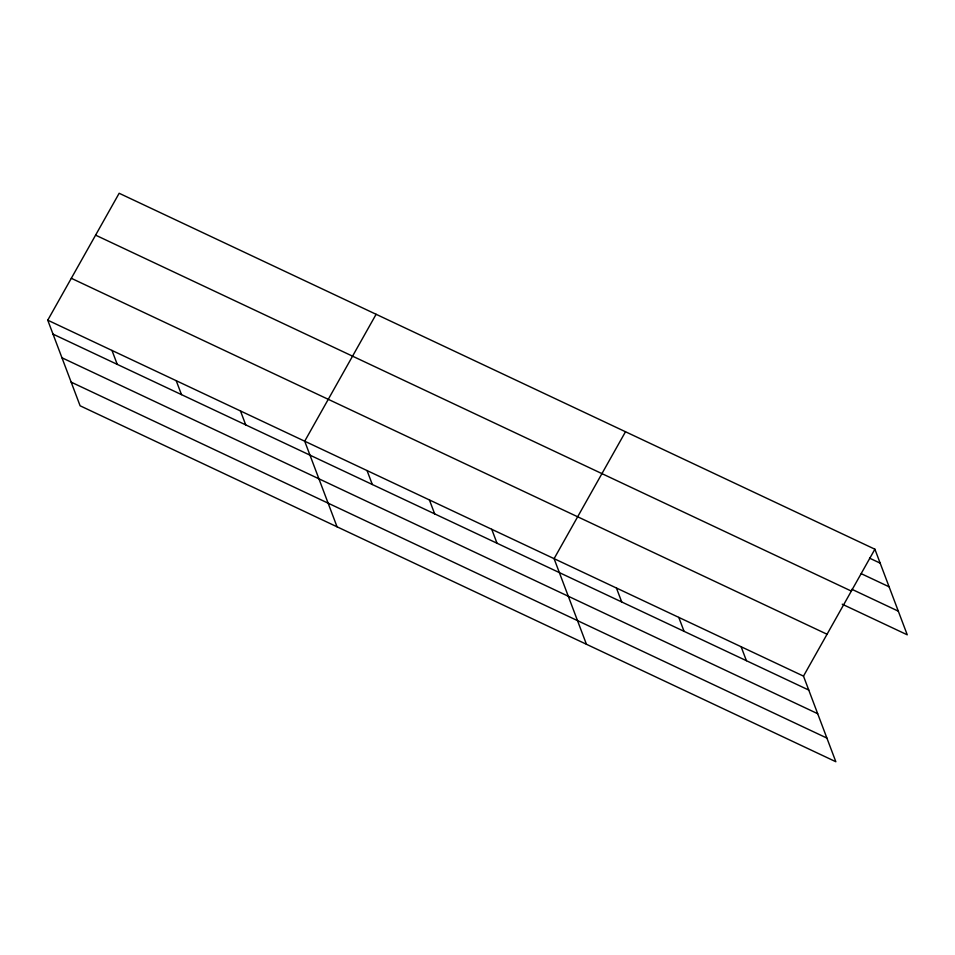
<?xml version="1.0" encoding="UTF-8"?>
<svg xmlns="http://www.w3.org/2000/svg" width="955" height="955" viewBox="0 0 955 955"><rect width="100%" height="100%" fill="white"/><g stroke="black" fill="none" stroke-linecap="round" stroke-linejoin="round"><path stroke-width="1.43" d="M47.75 320.188L803.489 676.116L835.84 761.732L80.101 405.791L47.75 320.188L119.16 193.268L874.899 549.209L907.25 634.812L842.25 604.205M376.115 314.291L304.705 441.198L337.055 526.814M625.501 431.744L554.091 558.663L586.442 644.279M803.489 676.116L874.899 549.209M869.551 558.15L880.164 563.14M861.243 573.68L889.105 586.8M851.884 589.295L898.309 611.164M95.596 235.145L851.335 591.085M71.315 278.299L827.054 634.239M53.014 334.119L808.754 690.059M61.956 357.779L817.695 713.707M71.159 382.143L826.899 738.084M741.14 646.762L746.404 660.693M678.79 617.396L684.055 631.327M616.441 588.029L621.717 601.96M491.741 529.297L497.018 543.24M429.404 499.931L434.668 513.874M367.054 470.564L372.319 484.507M240.469 410.948L245.733 424.891M176.221 380.699L181.498 394.63M111.986 350.437L117.25 364.38"/></g></svg>
